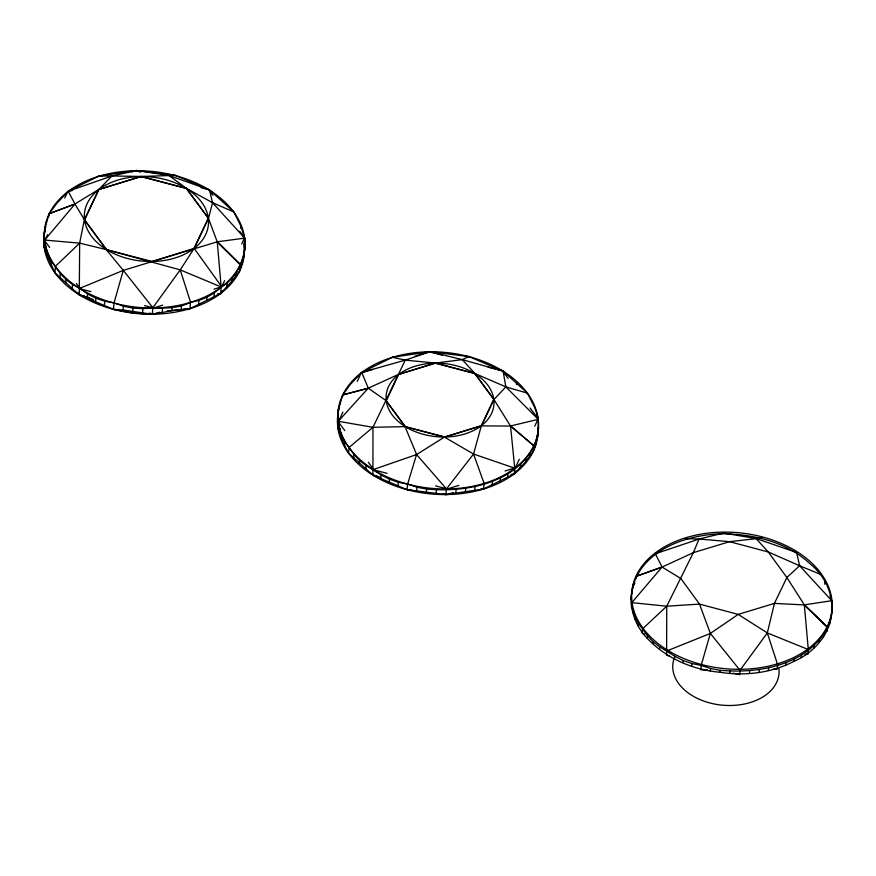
<?xml version="1.0" encoding="UTF-8"?>
<svg xmlns="http://www.w3.org/2000/svg" width="876" height="876" viewBox="0 0 876 876"><rect width="100%" height="100%" fill="white"/><g stroke="black" fill="none" stroke-linecap="round" stroke-linejoin="round"><path stroke-width="1.31" d="M175.32 175.364L141.354 176.459L111.953 175.966L98.955 189.326L74.953 203.977L68.186 191.22L111.953 175.966L136.492 170.491L168.915 175.452L209.506 189.906L212.529 202.695L208.488 218.442L193.914 248.762L180.226 269.874L190.508 302.132L189.939 308.68L171.816 310.728L152.293 314.243L133.196 312.951L113.464 309.37L79.278 294.829L54.914 272.786L45.552 251.817L44.128 246.605L43.92 238.371L44.862 228.264L49.144 213.7L56.852 203.32L68.186 191.22L98.846 176.065L136.492 170.491L175.32 175.364L209.506 189.906L233.87 211.948L240.977 226.358L244.656 238.13L244.886 246.046L243.955 256.055L239.63 271.034L231.965 280.988L220.599 293.515L189.939 308.68L167.217 310.947M43.92 238.371L44.862 228.264M44.128 246.605L44.26 234.538M46.264 223.862L46.494 221.31M45.552 251.817L45.891 247.985L44.698 240.068L74.986 204.009L49.144 213.7L48.925 216.317M47.841 257.96L48.092 255.025L45.891 247.985M50.972 264.968L51.312 261.136L48.092 255.025M54.914 272.786L55.484 266.238L79.661 243.145L84.37 219.646L98.955 189.326L141.354 176.459L186.676 188.504L212.529 202.695L233.87 211.948M59.973 277.32L60.313 273.487L51.312 261.136M65.766 282.543L66.018 279.608L60.313 273.487M72.215 288.401L72.555 284.558L66.018 279.608M93.403 299.581L79.278 294.829L79.661 243.145L44.698 240.068M87.228 297.774L87.556 293.931L79.847 288.292L72.555 284.558M95.637 301.202L95.889 298.267L87.556 293.931M104.43 305.089L104.759 301.245L95.889 298.267M244.886 246.046C243.922 262.165 235.447 278.787 221.168 286.967L180.226 269.874L152.862 307.695L152.293 314.243L123.045 310.038L123.385 306.195L114.033 302.833L104.759 301.245M132.802 311.079L133.064 308.144L123.385 306.195M142.58 312.491L142.919 308.648C158.874 307.158 175.715 310.411 190.508 302.132C202.082 300.61 212.824 295.081 221.168 286.967L217.237 241.864L208.488 218.442L186.676 188.504L168.915 175.452M162.191 312.316L162.52 308.472M171.816 310.728L172.079 307.805M181.102 309.513L181.431 305.68M198.589 304.213L198.929 300.369M206.637 300.161L206.9 297.238M213.996 296.592L214.335 292.759M221.168 286.967L220.599 293.515L217.982 294.216M226.72 286.956L227.059 283.123M231.965 280.988L232.228 278.064M236.279 275.677L236.619 271.845M240.801 228.318L240.977 226.358M239.63 271.034L240.21 264.486L217.259 241.809L123.275 270.377L79.847 288.292M242.323 263.118L242.652 259.274M244.086 244.667L244.656 238.13L212.529 202.695M243.955 256.055L244.218 253.12M337.545 419.046L338.454 409.223L342.724 394.912L350.444 384.279L361.755 372.431L392.426 357.266L430.061 351.703L468.901 356.576L503.076 371.117L527.44 393.16L534.568 407.318L536.846 413.625L538.236 419.341L538.171 430.565L535.937 443.793L533.287 451.381L525.578 461.783L514.245 473.861L483.585 489.027L445.939 494.59L407.11 489.717L372.924 475.175L348.56 453.133L344.596 445.643L339.176 432.492L337.775 426.951L338.454 409.223M337.851 415.553L337.775 426.951L339.998 428.517M339.877 404.657L340.074 402.325M339.176 432.492L339.483 428.999L338.267 421.279L368.238 388.21L398.744 374.249L435.602 363.069L462.232 359.631L468.901 356.576M342.527 397.189L342.724 394.912L368.303 388.178L361.755 372.431L405.27 360.135L430.061 351.703L462.232 359.631L503.076 371.117L505.846 386.874L538.236 419.341L538.028 421.608M341.454 438.745L341.695 435.985L339.483 428.999M344.596 445.643L344.892 442.161L341.695 435.985M348.56 453.133L349.053 447.45L344.892 442.161M353.597 457.995L353.904 454.513L349.053 447.45L372.968 427.313L405.27 360.135L435.602 363.069L475 373.537L505.846 386.874L527.44 393.16M359.368 463.327L359.609 460.568L353.904 454.513M365.84 469.076L366.146 465.583L359.609 460.568M378.224 476.511L372.924 475.175L372.968 427.313L338.267 421.279M380.841 478.449L381.148 474.956L366.146 465.583M389.251 481.986L389.491 479.227L381.148 474.956M398.043 485.764L398.35 482.271L389.491 479.227M416.669 490.713L416.976 487.22L407.603 484.045L398.35 482.271M426.415 491.863L426.656 489.115L416.976 487.22M436.204 493.166L436.511 489.673C461.148 490.45 486.465 486.519 507.927 473.774C524.144 463.514 538.039 447.132 538.477 427.072M505.846 386.874L493.965 399.555L481.296 425.911L473.544 454.042L446.442 488.907L445.939 494.59L443.453 493.812M455.805 492.991L456.111 489.498M465.43 491.513L465.671 488.764M474.715 490.188L475.022 486.706M492.213 484.888L492.52 481.395M500.251 480.957L500.492 478.197M507.62 477.267L507.927 473.774M516.49 384.575L516.654 382.735M514.245 473.861L514.749 468.178L510.544 426.032L493.965 399.555L475 373.537L462.232 359.631M520.344 467.631L520.651 464.149M525.578 461.783L525.819 459.024M529.903 456.352L530.21 452.87M533.287 451.381L533.78 445.698L510.577 425.977L538.236 419.341M536.539 417.118L536.846 413.625M535.937 443.793L536.243 440.3M537.568 436.839L537.809 434.08M631.202 599.37C632.658 549.734 692.073 530.9 733.387 534.218C761.091 536.035 789.747 544.511 810.223 563.969C824.053 575.028 833.196 592.997 831.817 610.89C831.193 633.479 814.001 652.872 793.897 661.347C771.581 673.02 744.797 676.228 720.061 672.264C692.949 669.932 666.034 658.325 647.244 638.319C635.155 626.055 628.815 607.594 632.023 590.446M631.443 607.035L631.421 596.819M631.859 592.373L633.644 583.591M632.822 612.817L631.826 602.644L662.015 567.101L693.343 552.657L729.544 541.675L762.459 537.941M636.085 578.478L636.283 576.288L662.048 567.046L680.893 578.543L699.519 604.101L710.359 633.436L740.001 670.282L739.618 674.673L733.343 673.195M635.1 619.146L635.264 617.219L633.041 610.265M638.243 625.968L638.462 623.416L635.264 617.219M647.244 638.319L647.473 635.768L638.462 623.416M653.014 643.729L653.189 641.801L647.473 635.768M659.486 649.39L659.716 646.849L653.189 641.801M826.955 631.465L827.338 627.074L804.288 604.867L831.795 600.706L799.613 565.765L796.634 552.482L756.01 538.521L723.62 533.079L699.048 539.036L693.343 552.657L666.745 606.203L666.603 655.259L669.176 655.971M674.498 658.763L674.717 656.223L659.716 646.849M682.886 662.387L683.061 660.46L674.717 656.223M691.701 666.078L691.92 663.537L683.061 660.46M710.316 671.027L710.545 668.487L701.161 665.41L691.92 663.537M720.061 672.264L720.225 670.337L710.545 668.487M729.861 673.48L730.08 670.939C754.718 671.772 780.056 667.786 801.496 655.04C817.735 644.813 831.609 628.377 832.047 608.338M749.462 673.305L749.681 670.764M759.076 671.914L759.24 669.987M768.372 670.512L768.591 667.972M785.871 665.202L786.09 662.661M793.897 661.347L794.061 659.42M801.266 657.591L801.496 655.04M805.263 654.547L807.924 653.945L808.307 649.554L804.321 604.922L774.417 603.4L738.216 614.394L710.359 633.436L666.986 650.868M814.001 647.955L814.22 645.404M819.224 642.174L819.388 640.247M824.776 584.281L824.995 581.741M823.549 636.677L823.779 634.125M830.196 597.432L830.415 594.892M829.594 624.106L829.813 621.566M831.215 617.241L831.379 615.313M740.001 670.282L767.321 632.932L774.417 603.4L786.867 577.514L799.613 565.765L821.009 574.525M338.213 411.983L339.461 407.055M44.599 231.187L45.848 226.358M74.931 204.031L84.37 219.646L106.193 249.572L123.275 270.377L114.033 302.833L113.464 309.37L123.045 310.038M710.359 633.436L701.161 665.41L700.778 669.801L707.447 669.954M342.724 394.912L368.238 388.21L386.075 400.606L405.04 426.623L416.582 454.545L407.603 484.045L407.11 489.717L411.129 489.542M633.425 586.143L634.914 582.858M47.6 234.724L44.742 240.845L49.614 247.404M64.725 198.02L67.583 191.899L72.708 190.311M45.333 244.7L44.194 247.141L45.815 249.331M194.144 248.401L208.28 218.102L186.183 188.351L140.806 176.58L98.714 189.676L84.578 219.975L106.675 249.726L152.063 261.497L194.144 248.401L221.727 286.77L214.04 289.157M221.727 286.77L224.584 280.649M241.71 243.944L244.568 237.823L239.696 231.275M222.318 290.613L221.179 293.066L217.336 294.259M342.899 412.092L338.333 421.882L344.826 430.62M357.178 381.509L361.175 372.946L372.716 369.354M338.99 425.035L337.84 427.488L339.461 429.667M519.315 459.243L515.318 467.806L505.058 471.003M534.732 426.207L538.16 418.859L530.046 407.942M515.975 470.959L514.825 473.401L510.982 474.606M808.307 649.554L767.321 632.932L738.216 614.394L699.519 604.101L666.745 606.203L642.612 628.826L642.228 633.217L644.703 634.312M373.428 469.503L416.582 454.545L444.439 437.091L481.296 425.911L510.544 426.032M49.144 213.7L74.986 204.009M636.283 576.288L662.081 567.068L655.314 553.796L699.048 539.036L729.544 541.675L768.241 551.957L799.613 565.765M131.718 171.948L135.572 170.743L140.806 172.101M162.728 305.133L153.749 307.925L144.584 305.549M159.607 312.228L153.191 314.221L149.27 313.203M415.049 356.182L429.152 351.78L442.249 355.185M458.882 485.37L447.329 488.961L435.547 485.906M453.253 492.564L446.848 494.557L442.917 493.538M805.23 654.317L807.924 653.945M217.259 241.809L240.21 264.486L217.193 241.809L244.656 238.13M773.278 669.198L777.253 669.111L777.636 664.709L767.321 632.932M372.968 427.313L405.04 426.623L444.439 437.091L473.544 454.042L514.749 468.178M98.846 176.065L111.953 175.966M140.795 312.798L133.196 312.951L125.498 310.356M480.847 489.005L483.585 489.027L484.078 483.344L473.544 454.042M685.985 538.641L699.048 539.036M133.064 308.144L142.919 308.648M426.656 489.115L436.511 489.673M720.225 670.337L730.08 670.939M631.826 602.644L666.745 606.203M372.924 475.175L375.585 475.569M392.426 357.266L405.27 360.135M79.661 243.145L106.193 249.572L180.226 269.874M79.278 294.829L84.556 296.187M201.02 187.727L208.882 189.764L212.934 195.228M488.063 367.066L502.463 370.8L508.146 378.454M90.907 291.62L80.439 288.905L76.376 283.441M89.045 297.577L79.88 295.201L78.26 293.022M387.115 473.336L374.019 469.941L368.347 462.298M380.075 477.245L373.537 475.537L371.917 473.358M149.774 313.29L152.293 314.243M510.511 425.977L533.78 445.698M804.288 604.867L827.338 627.074L804.343 604.867L786.867 577.514L768.241 551.957L756.01 538.521M416.582 454.545L446.442 488.907M123.275 270.377L152.862 307.695M244.196 245.981L244.546 249.89M537.995 428.342L538.171 430.565M538.061 429.36A100.532 68.306 5 0 1 432.536 494.075A100.532 68.306 5 0 1 338.191 412.87M244.021 244.119A100.532 68.306 5 0 1 140.675 313.871A100.532 68.306 5 0 1 45.048 230.136M778.895 668.629A53.283 36.201 5 0 1 722.722 705.202A53.283 36.201 5 0 1 673.83 659.398M398.547 374.556L386.261 400.89L405.468 426.754L444.909 436.982L481.493 425.605L493.779 399.27L474.573 373.406L435.131 363.168L398.547 374.556M84.173 291.106A100.532 68.306 5 0 0 244.218 252.441A100.532 68.306 5 0 0 105.58 174.466A100.532 68.306 5 0 0 84.173 291.106M108.996 251.084A62.229 42.278 5 0 0 208.061 227.147A62.229 42.278 5 0 0 122.235 178.879A62.229 42.278 5 0 0 108.996 251.084M377.764 472.142A100.532 68.306 5 0 0 537.809 433.478A100.532 68.306 5 0 0 399.16 355.503A100.532 68.306 5 0 0 377.764 472.142M407.471 427.937A54.093 36.759 5 0 0 493.593 407.132A54.093 36.759 5 0 0 418.991 365.172A54.093 36.759 5 0 0 407.471 427.937M671.41 652.478A100.532 68.306 5 0 0 831.455 613.813A100.532 68.306 5 0 0 692.817 535.838A100.532 68.306 5 0 0 671.41 652.478"/></g></svg>
